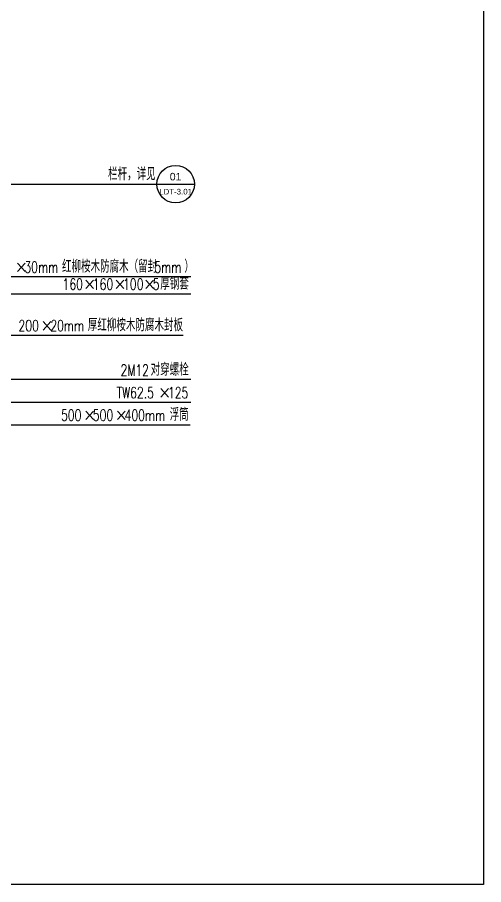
# Model space of a CAD drawing. Header units: millimetres. Extents: x -1822632 to -1305911, y 1206448 to 1536160.
# Drawn here: x -1788108 to -1785625, y 1215718 to 1220337 of the extents above; entities that cross this region are included whole.
import ezdxf
from ezdxf.enums import TextEntityAlignment as Align

# ---------------------------------------------------------------- set-up
doc = ezdxf.new("R2010")
doc.units = ezdxf.units.MM
doc.header["$LTSCALE"] = 1000
doc.layers.get('0').update_dxf_attribs({"linetype": 'CONTINUOUS'})
for name, color, linetype in [('0L-Text', 2, 'CONTINUOUS'), ('0L_CALL_TEXT', 1, 'CONTINUOUS'), ('DIM_LEAD', 3, 'CONTINUOUS'), ('W- bollard系船栓', 4, 'CONTINUOUS'), ('大样索引$0$0L-SUOYIN', 1, 'CONTINUOUS')]:
    doc.layers.add(name, color=color, linetype=linetype)
doc.styles.add('_TCH_DIM', font='SIMPLEX.shx', dxfattribs={"width": 0.7, "bigfont": 'GBCBIG.shx'})
doc.styles.add('simplex', font='SIMPLEX.shx', dxfattribs={"width": 0.8})
doc.styles.add('ZL75', font='arial.ttf')

# ---------------------------------------------------------------- blocks, each defined once
blk = doc.blocks.new('gi020b01')
blk.add_line((-0.625, 0), (0, 0))
blk.add_circle((-0.312, 0), 0.312)
at = {"layer": '0L_CALL_TEXT', "style": 'simplex', "width": 0.8}
for tag, p in [('TEXT', (-0.812, 0.062)), ('TEXT1', (-0.812, -0.152)), ('TEXT2', (-0.812, -0.366))]:
    blk.add_attdef(tag, text='', height=0.125, dxfattribs=at).set_placement(p, align=Align.RIGHT)
for tag, p in [('DETNO', (-0.312, 0.125)), ('DWGNO', (-0.312, -0.125))]:
    blk.add_attdef(tag, text='', height=0.125, dxfattribs=at).set_placement(p, align=Align.MIDDLE)

msp = doc.modelspace()

# ---------------------------------------------------------------- linework, layer by layer
at = {"layer": 'DIM_LEAD', "color": 1}
for p, q in [((-1788172.153, 1219448.378), (-1787364.949, 1219448.378)), ((-1788172.153, 1218955.878), (-1787184.653, 1218955.878)), ((-1788172.153, 1218864.878), (-1787184.653, 1218864.878)), ((-1788212.207, 1218644.066), (-1787224.707, 1218644.066)), ((-1788172.153, 1218410.192), (-1787184.653, 1218410.192)), ((-1788172.153, 1218286.872), (-1787184.653, 1218286.872)), ((-1788707.153, 1218166.872), (-1787186.653, 1218166.872))]:
    msp.add_line(p, q, dxfattribs=at)
at = {"layer": 'W- bollard系船栓'}
msp.add_lwpolyline([(-1795022.159, 1223365.433), (-1785624.774, 1223365.433), (-1785624.774, 1215717.812), (-1795022.159, 1215717.812)], close=True, dxfattribs=at)

# ---------------------------------------------------------------- block references
at = {"layer": '大样索引$0$0L-SUOYIN', "extrusion": (3.07117e-08, 3.13796e-08, 1)}
ref = msp.add_blockref('gi020b01', (-1787164.924, 1219448.378, -0.001), dxfattribs=dict(at, xscale=320.0400000003483, yscale=320.0400000003483, zscale=320.0400000003483))
ref.add_attrib('DETNO', '01', dxfattribs={"layer": '0L-Text', "height": 40, "style": 'ZL75'}).set_placement((-1787264.937, 1219488.383, 0.583), align=Align.MIDDLE)
ref.add_attrib('DWGNO', 'LDT-3.01', dxfattribs={"layer": '0L-Text', "height": 30, "style": 'ZL75'}).set_placement((-1787264.937, 1219408.373, 0.583), align=Align.MIDDLE)

# ---------------------------------------------------------------- texts
at = {"layer": 'DIM_LEAD', "color": 2, "style": '_TCH_DIM'}
for s, height, p in [('栏杆，详见', 67.5177, (-1787624.247, 1219469.378)), ('红柳桉木防腐木（留封', 67.5177, (-1787869.585, 1218976.878)), ('）', 67.518, (-1787218.095, 1218976.878)), ('×', 67.518, (-1788118.734, 1218976.878)), ('厚钢套', 67.5177, (-1787346.397, 1218885.878)), ('×', 67.518, (-1787754.549, 1218885.878)), ('×', 67.518, (-1787593.401, 1218885.878)), ('×', 67.518, (-1787435.546, 1218885.878)), ('厚红柳桉木防腐木封板', 67.5177, (-1787731.984, 1218665.066)), ('×', 67.518, (-1787981.133, 1218665.066)), ('对穿螺栓', 67.5177, (-1787397.78, 1218427.933)), ('×', 67.518, (-1787354.802, 1218307.872)), ('×', 67.518, (-1787754.568, 1218187.872)), ('×', 67.518, (-1787585.419, 1218187.872)), ('浮筒', 67.5177, (-1787296.27, 1218187.872))]:
    msp.add_text(s, height=height, dxfattribs=at).set_placement(p)
at = {"layer": 'DIM_LEAD', "color": 2, "style": '_TCH_DIM', "width": 0.705882}
for s, p in [('30mm', (-1788069.585, 1218976.878)), ('5mm', (-1787378.095, 1218976.878)), ('160', (-1787866.549, 1218885.878)), ('160', (-1787705.401, 1218885.878)), ('100', (-1787544.252, 1218885.878)), ('5', (-1787386.397, 1218885.878)), ('200', (-1788101.133, 1218665.066)), ('20mm', (-1787931.984, 1218665.066)), ('2M12', (-1787557.78, 1218427.933)), ('TW62.5', (-1787578.802, 1218307.872)), ('125', (-1787305.653, 1218307.872)), ('500', (-1787874.568, 1218187.872)), ('500', (-1787705.419, 1218187.872)), ('400mm', (-1787536.27, 1218187.872))]:
    msp.add_text(s, height=59.5, dxfattribs=at).set_placement(p)

doc.saveas('drawing.dxf')
